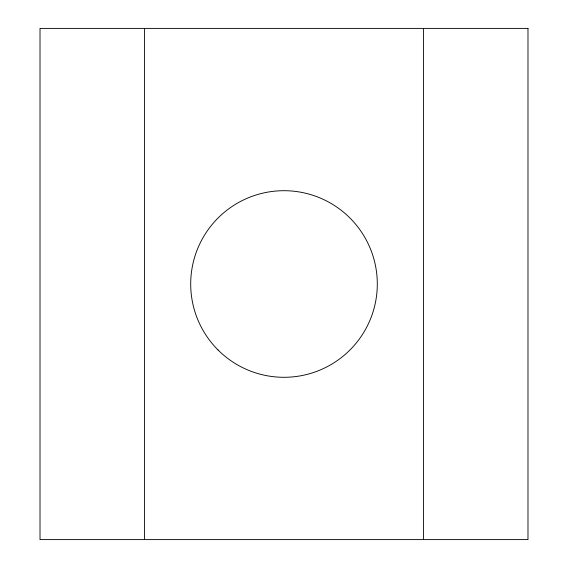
<?xml version="1.0" encoding="UTF-8"?>
<svg xmlns="http://www.w3.org/2000/svg" width="568" height="568" viewBox="0 0 568 568"><rect width="100%" height="100%" fill="white"/><g stroke="black" fill="none" stroke-linecap="round" stroke-linejoin="round"><path stroke-width="0.85" d="M423.416 28.4L423.416 539.6M144.584 28.4L144.584 539.6M527.984 28.4L40.016 28.4L40.016 539.6L527.984 539.6L527.984 28.4M218.027 349.973A93.301 93.301 0 0 0 374.12 308.147A93.301 93.301 0 0 0 259.853 193.88A93.301 93.301 0 0 0 218.027 349.973"/></g></svg>
